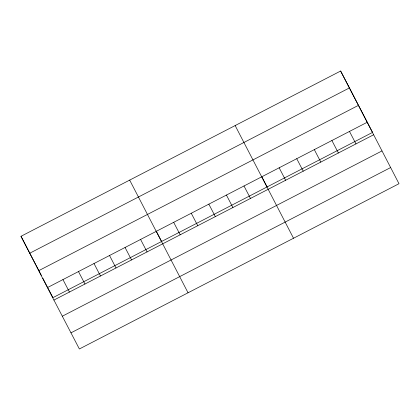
<?xml version="1.0" encoding="UTF-8"?>
<svg xmlns="http://www.w3.org/2000/svg" width="420" height="420" viewBox="0 0 420 420"><rect width="100%" height="100%" fill="white"/><g stroke="black" fill="none" stroke-linecap="round" stroke-linejoin="round"><path stroke-width="0.63" d="M340.631 71.027L399 183.708L79.37 348.973L47.429 287.611L21 236.292L340.631 71.027L372.572 132.389L52.941 297.654L42.814 278.192M29.72 253.228L349.351 87.964M38.708 270.68L358.339 105.41M47.429 287.611L367.059 122.346M53.918 300.074L373.548 134.809M62.318 316.213L381.948 150.948M70.97 332.84L390.6 167.57M349.477 131.434L355.966 143.897M331.9 140.527L338.389 152.99M314.318 149.615L320.806 162.078M296.741 158.702L303.23 171.166M279.158 167.795L285.647 180.259M261.692 176.552L267.094 186.926M293.522 238.245L235.153 125.564M243.999 185.976L250.488 198.44M226.422 195.064L232.911 207.527M208.84 204.152L215.329 216.615M191.263 213.245L197.752 225.708M173.68 222.332L180.169 234.796M156.219 231.089L161.616 241.463M188.044 292.782L129.675 180.101M140.579 239.447L147.063 251.911M125.055 247.475L131.539 259.938M109.526 255.502L116.014 267.965M94.001 263.529L100.49 275.993M78.477 271.556L84.966 284.02M62.953 279.584L69.442 292.047M21 236.292L35.889 264.894M36.178 265.445L41.37 275.42"/></g></svg>
